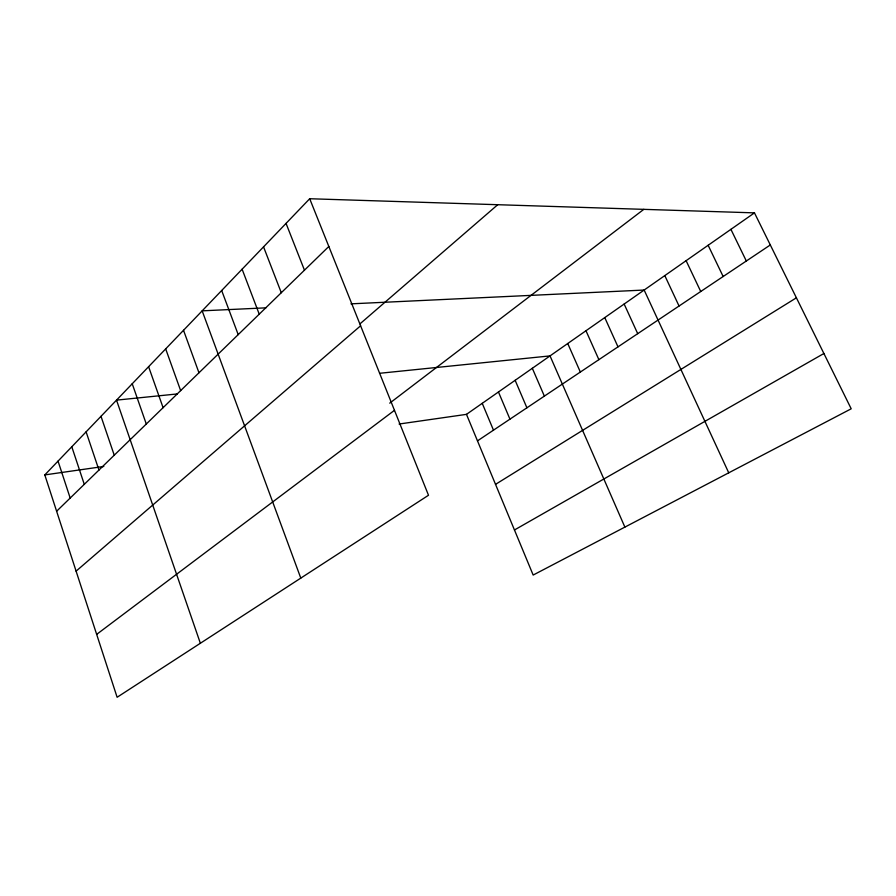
<?xml version="1.0" encoding="UTF-8"?>
<svg xmlns="http://www.w3.org/2000/svg" width="896" height="896" viewBox="0 0 896 896"><rect width="100%" height="100%" fill="white"/><g stroke="black" fill="none" stroke-linecap="round" stroke-linejoin="round"><path stroke-width="1.34" d="M309.702 198.733L428.501 495.253L117.118 697.267L44.8 474.914L309.702 198.733L754.466 212.867L851.2 408.8L533.165 575.053L466.48 414.355L399.09 424.032M56.616 511.246L328.832 246.478M360.002 323.837L497.739 204.714M76.093 571.144L360.606 325.786M389.726 403.155L643.81 209.35M96.656 634.379L394.475 410.323M466.48 414.355L754.466 212.867M477.49 440.866L770.302 244.966M495.533 484.355L796.398 297.808M514.461 529.973L823.894 353.506M44.8 474.914L103.802 466.446M177.296 393.938L116.525 400.131L200.357 643.261M379.546 373.296L550.032 355.902L624.882 527.117M265.922 307.843L202.16 310.845L300.787 578.11M350.963 303.845L644.157 290.046L728.739 472.819M730.912 229.342L746.323 261.005M708.142 245.28L723.15 276.517M686.112 260.691L700.739 291.514M664.798 275.598L679.045 306.018M624.154 304.035L637.706 333.67M604.766 317.598L617.994 346.864M585.973 330.747L598.886 359.643M567.739 343.515L580.35 372.053M532.325 368.29L544.365 396.122M515.144 380.307L526.904 407.803M498.456 391.989L509.947 419.149M482.238 403.334L493.483 430.158M286.048 223.395L304.461 270.178M263.547 246.848L281.288 292.723M242.11 269.192L259.235 314.171M221.67 290.506L238.202 334.622M183.523 330.288L198.968 372.781M165.682 348.891L180.645 390.611M148.602 366.699L163.094 407.68M132.227 383.757L146.294 424.032M101.002 416.315L114.24 455.202M86.106 431.85L98.963 470.064M71.792 446.779L84.28 484.333M58.038 461.115L70.179 498.053"/></g></svg>
